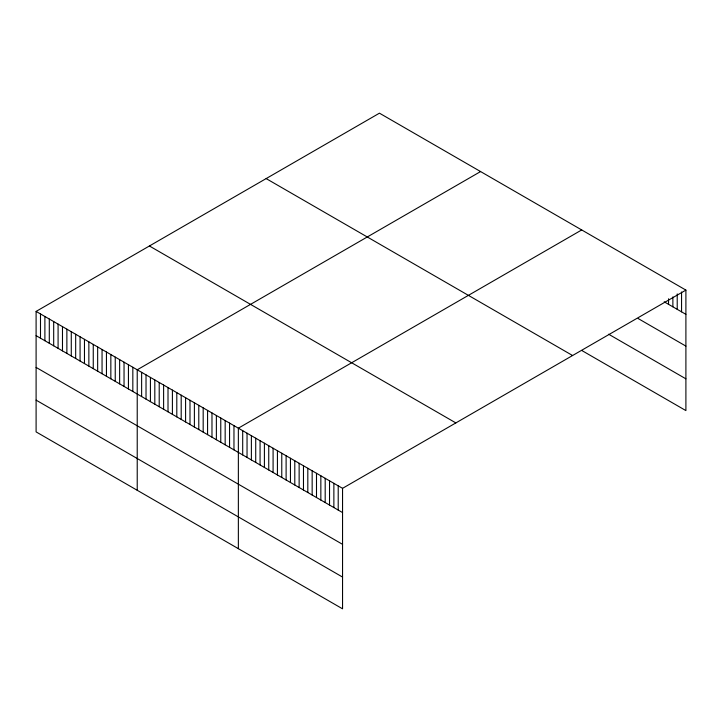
<?xml version="1.0" encoding="UTF-8"?>
<svg xmlns="http://www.w3.org/2000/svg" width="722" height="722" viewBox="0 0 722 722"><rect width="100%" height="100%" fill="white"/><g stroke="black" fill="none" stroke-linecap="round" stroke-linejoin="round"><path stroke-width="1.08" d="M685.9 290.1L342.553 488.334L342.553 608.827L36.1 431.9L36.1 311.408L379.447 113.174L685.9 290.1L685.9 410.592L581.706 350.441M480.581 171.556L137.225 369.79L137.225 490.283M581.706 229.948L238.359 428.173L238.359 548.675M664.195 301.814L685.9 314.341M638.149 318.537L685.9 346.109M608.628 334.214L685.9 378.833M266.147 178.587L572.591 355.522M149.409 245.985L455.853 422.921M36.1 311.408L342.553 488.334M36.1 335.649L342.553 512.575M36.1 367.408L342.553 544.334M36.1 400.132L342.553 577.068M681.559 292.004L681.559 311.841M677.218 293.908L677.218 309.332M672.877 296.904L672.877 306.823M668.536 298.809L668.536 304.314M338.212 485.825L338.212 510.066M333.871 483.316L333.871 507.566M329.53 480.816L329.53 505.057M325.189 478.307L325.189 502.548M320.848 475.798L320.848 500.039M316.498 473.298L316.498 497.539M312.157 470.789L312.157 495.03M307.816 468.28L307.816 492.521M303.475 465.771L303.475 490.021M299.134 463.271L299.134 487.512M294.793 460.762L294.793 485.003M290.452 458.253L290.452 482.495M286.111 455.744L286.111 479.995M281.77 453.245L281.77 477.486M277.428 450.736L277.428 474.977M273.087 448.227L273.087 472.468M268.746 445.727L268.746 469.968M264.405 443.218L264.405 467.459M260.064 440.709L260.064 464.95M255.723 438.2L255.723 462.45M251.382 435.7L251.382 459.941M247.041 433.191L247.041 457.432M242.7 430.682L242.7 454.923M233.964 425.637L233.964 449.878M229.56 423.101L229.56 447.342M225.165 420.565L225.165 444.806M220.77 418.02L220.77 442.27M216.374 415.484L216.374 439.725M211.979 412.948L211.979 437.189M207.575 410.412L207.575 434.653M203.18 407.867L203.18 432.108M198.785 405.331L198.785 429.572M194.389 402.795L194.389 427.036M189.994 400.25L189.994 424.5M185.59 397.714L185.59 421.955M181.195 395.178L181.195 419.419M176.8 392.642L176.8 416.883M172.405 390.097L172.405 414.338M168.009 387.561L168.009 411.802M163.614 385.025L163.614 409.266M159.21 382.479L159.21 406.73M154.815 379.943L154.815 404.185M150.42 377.407L150.42 401.649M146.025 374.871L146.025 399.113M141.629 372.326L141.629 396.577M132.83 367.254L132.83 391.495M128.435 364.718L128.435 388.959M124.04 362.173L124.04 386.414M119.644 359.637L119.644 383.878M115.24 357.101L115.24 381.342M110.845 354.556L110.845 378.806M106.45 352.02L106.45 376.261M102.055 349.484L102.055 373.725M97.66 346.948L97.66 371.189M93.255 344.403L93.255 368.653M88.86 341.867L88.86 366.108M84.465 339.331L84.465 363.572M80.07 336.786L80.07 361.036M75.675 334.25L75.675 358.491M71.279 331.714L71.279 355.955M66.875 329.178L66.875 353.419M62.48 326.633L62.48 350.883M58.085 324.097L58.085 348.338M53.69 321.561L53.69 345.802M49.295 319.025L49.295 343.266M44.89 316.48L44.89 340.721M40.495 313.944L40.495 338.185"/></g></svg>
